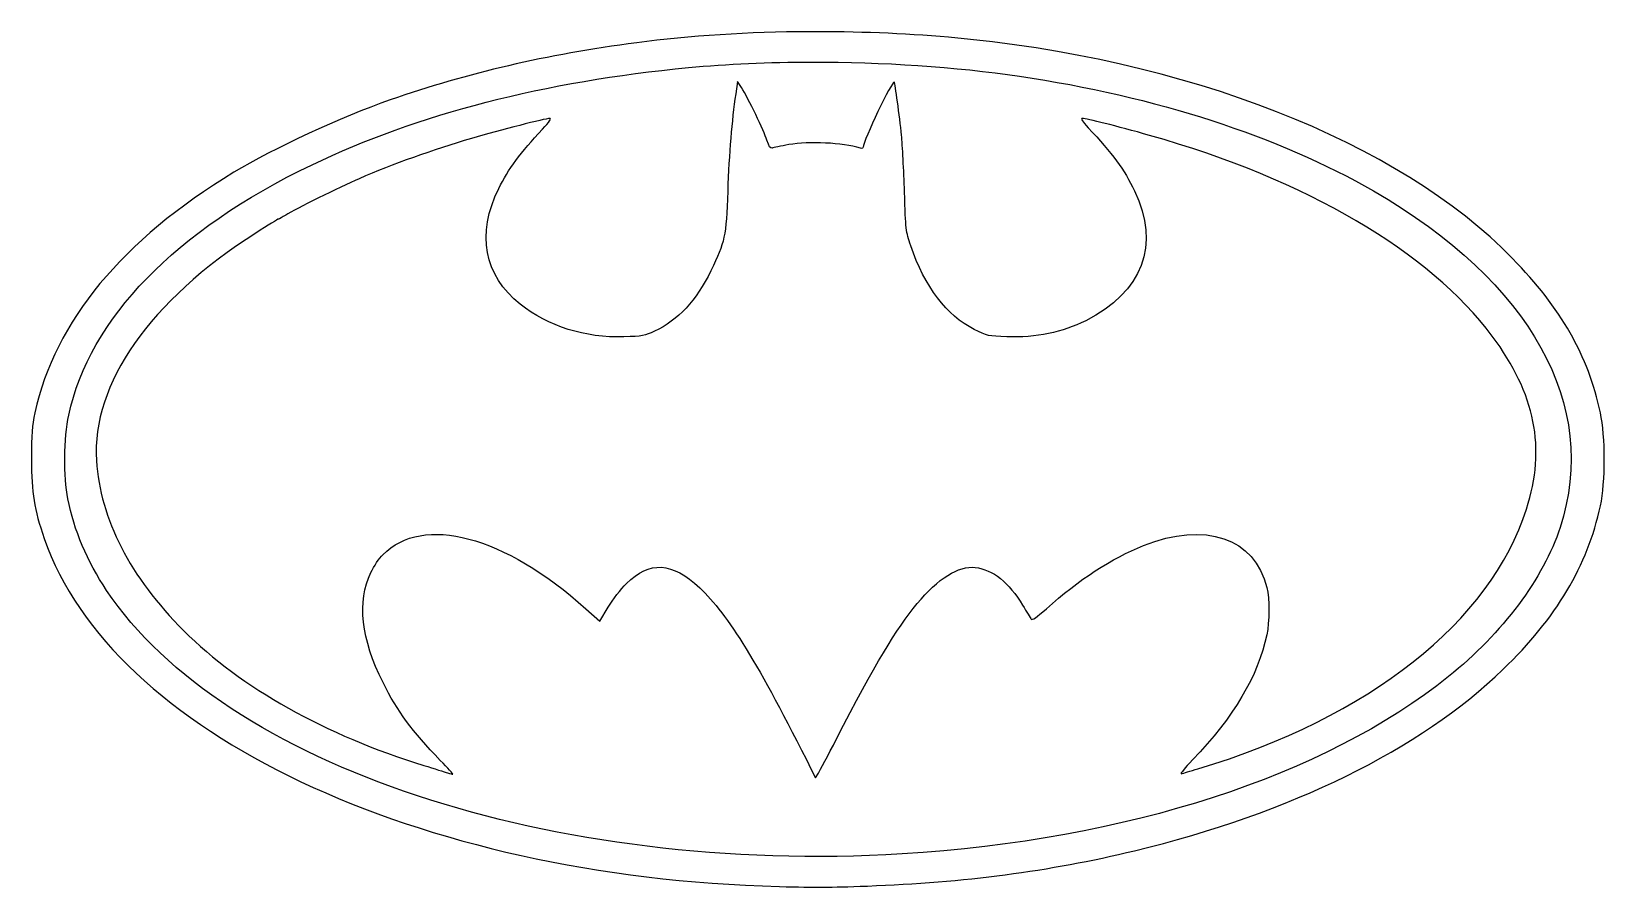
# Model space of a CAD drawing. Extents: x 5 to 284, y 10 to 162.
import ezdxf

# ---------------------------------------------------------------- set-up
doc = ezdxf.new("R2010")
doc.units = 0
doc.layers.get('0').update_dxf_attribs({"linetype": 'CONTINUOUS'})

msp = doc.modelspace()

# ---------------------------------------------------------------- linework, layer by layer
at = {"color": 7}
for points in [[(142.797279, 161.677504), (142.797279, 161.677504)], [(143.226124, 156.314731), (143.226124, 156.314731)], [(130.155157, 152.892787), (129.820568, 150.666979)], [(130.84142, 151.795868), (130.155157, 152.892787), (130.155157, 152.892787)], [(103.315381, 59.617791), (105.765535, 57.423953), (107.25161, 59.884028)], [(143.187539, 31.212014), (143.950422, 29.693966), (144.438799, 30.506458)]]:
    msp.add_lwpolyline(points, dxfattribs=at)
for points in [[(142.797279, 161.677504), (132.146799, 161.625769), (121.652752, 160.969979), (112.29909, 159.727856)], [(167.469673, 160.694136), (159.459617, 161.392541), (151.080984, 161.717742), (142.797279, 161.677504)], [(112.29909, 159.727856), (96.163342, 157.585101), (82.525881, 154.420685), (68.691895, 149.609197)], [(267.252868, 121.585965), (247.143727, 142.229955), (209.350099, 157.042542), (167.469673, 160.694136)], [(121.467451, 155.329709), (128.314622, 155.978696), (135.70449, 156.303339), (143.226124, 156.314731)], [(143.226124, 156.314731), (155.762181, 156.333718), (168.664114, 155.481948), (180.028562, 153.808906)], [(54.863007, 138.150535), (73.535365, 147.108214), (96.081379, 152.92357), (121.467451, 155.329709)], [(180.028562, 153.808906), (204.018509, 150.277172), (225.877758, 143.191648), (242.654336, 133.50875)], [(129.820568, 150.666979), (129.104763, 145.906308), (128.635009, 140.250731), (128.394023, 133.483395)], [(135.344298, 142.479227), (134.839256, 144.081403), (132.027701, 149.898878), (130.84142, 151.795868)], [(157.880733, 152.759393), (157.518856, 153.131878), (152.370784, 142.388692), (152.370784, 141.261042)], [(159.145772, 143.361172), (158.816099, 146.683181), (158.01708, 152.619049), (157.880733, 152.759393)], [(68.691895, 149.609197), (59.957513, 146.571363), (48.007818, 141.044216), (41.034118, 136.816592)], [(96.889866, 146.324505), (96.158871, 146.324505), (88.09944, 144.262571), (83.074758, 142.790113)], [(95.607739, 144.41234), (96.909628, 145.796668), (97.263387, 146.324505), (96.889866, 146.324505)], [(191.139408, 146.324505), (190.820159, 146.324505), (191.162297, 145.798553), (192.194987, 144.701727)], [(203.055581, 143.338021), (197.191624, 144.99486), (191.88647, 146.324505), (191.139408, 146.324505)], [(83.074758, 142.790113), (76.248443, 140.789697), (69.114388, 138.24007), (63.188562, 135.682742)], [(87.881906, 133.94366), (89.559043, 137.337213), (91.765738, 140.327033), (95.607739, 144.41234)], [(136.23947, 141.101188), (135.940018, 140.986279), (135.69709, 141.360045), (135.344298, 142.479227)], [(151.876895, 141.073629), (148.655721, 142.049604), (142.836525, 142.341715), (139.218789, 141.708629)], [(159.677145, 133.342284), (159.554297, 137.145228), (159.315218, 141.653727), (159.145772, 143.361172)], [(192.194987, 144.701727), (196.460339, 140.171489), (198.585204, 137.267002), (200.361242, 133.54127)], [(263.681546, 107.824874), (252.545421, 122.76188), (230.803044, 135.498084), (203.055581, 143.338021)], [(139.218789, 141.708629), (137.806111, 141.461419), (136.465474, 141.187912), (136.23947, 141.101188)], [(152.370784, 141.261042), (152.370784, 141.071338), (152.154961, 140.98938), (151.876895, 141.073629)], [(41.034118, 136.816592), (21.258055, 124.827871), (9.349804, 110.441167), (5.837921, 94.295846)], [(11.802621, 93.831173), (15.504206, 110.977076), (30.594232, 126.508095), (54.863007, 138.150535)], [(63.188562, 135.682742), (59.717675, 134.184861), (51.848597, 130.286687), (50.21957, 129.258328)], [(91.706787, 113.469869), (85.28422, 118.56698), (83.912095, 125.911071), (87.881906, 133.94366)], [(128.394023, 133.483395), (128.105716, 125.38721), (127.932857, 124.56839), (125.415257, 119.372284)], [(160.782881, 123.828308), (159.925286, 126.353996), (159.894151, 126.624664), (159.677145, 133.342284)], [(200.361242, 133.54127), (204.933457, 123.949779), (201.810414, 115.621257), (191.740784, 110.55394)], [(242.654336, 133.50875), (270.601189, 117.378726), (282.698077, 95.574259), (275.676541, 73.986319)], [(48.940201, 128.544506), (48.858785, 128.544506), (47.046605, 127.430042), (44.913019, 126.067896)], [(50.21957, 129.258328), (49.5974, 128.865571), (49.021616, 128.544506), (48.940201, 128.544506)], [(44.913019, 126.067896), (26.120846, 114.070401), (15.875688, 99.441553), (16.717808, 85.808786)], [(172.008382, 109.027076), (167.141415, 111.438755), (163.245526, 116.575654), (160.782881, 123.828308)], [(282.810373, 94.295846), (280.642071, 104.364638), (275.865181, 112.744586), (267.252868, 121.585965)], [(125.415257, 119.372284), (122.86131, 114.101163), (119.661497, 110.677923), (115.436605, 108.697449)], [(110.037451, 107.709118), (103.178971, 107.493853), (96.652469, 109.544846), (91.706787, 113.469869)], [(115.436605, 108.697449), (113.72022, 107.892873), (113.272965, 107.81067), (110.037451, 107.709118)], [(177.809923, 107.709671), (174.500125, 107.827676), (174.367817, 107.857931), (172.008382, 109.027076)], [(191.740784, 110.55394), (187.65196, 108.496331), (182.908465, 107.527889), (177.809923, 107.709671)], [(269.743259, 77.254475), (273.19859, 88.093113), (271.316856, 97.583549), (263.681546, 107.824874)], [(5.837921, 94.295846), (5.315951, 91.896167), (5.21589, 90.563062), (5.221111, 86.070062)], [(11.632296, 79.079547), (10.881094, 82.840965), (10.963075, 89.942365), (11.802621, 93.831173)], [(282.816977, 77.843724), (283.710973, 81.953662), (283.707473, 90.129972), (282.810373, 94.295846)], [(5.221111, 86.070062), (5.228141, 80.005953), (5.662271, 77.296481), (7.467313, 72.058169)], [(16.717808, 85.808786), (17.351369, 75.5523), (22.679621, 65.17145), (32.155694, 55.731723)], [(18.507053, 62.858938), (15.081615, 67.987613), (12.74746, 73.495721), (11.632296, 79.079547)], [(67.372286, 69.17421), (74.513525, 76.37303), (88.865591, 72.556957), (103.315381, 59.617791)], [(211.584534, 31.304619), (241.924865, 40.367506), (263.390482, 57.327185), (269.743259, 77.254475)], [(265.572215, 48.880669), (275.046547, 58.024759), (280.497331, 67.179475), (282.816977, 77.843724)], [(201.955355, 70.795334), (212.837858, 75.149346), (221.658454, 72.142268), (223.789545, 63.351173)], [(275.676541, 73.986319), (272.748491, 64.983936), (265.516668, 55.322445), (255.94634, 47.627757)], [(7.467313, 72.058169), (19.287082, 37.75666), (73.424006, 12.132225), (137.554118, 10.484115)], [(184.783897, 59.62606), (190.515864, 64.758765), (196.34605, 68.551092), (201.955355, 70.795334)], [(65.272158, 66.032284), (65.790829, 67.11884), (66.735926, 68.532722), (67.372286, 69.17421)], [(110.475669, 64.082083), (114.540403, 68.146814), (118.606638, 67.90537), (123.448521, 63.311484)], [(161.919488, 60.528951), (165.57253, 64.95796), (169.269805, 67.257035), (172.196345, 66.919187)], [(172.196345, 66.919187), (175.303998, 66.560429), (178.190971, 64.258591), (180.574267, 60.240113)], [(67.419691, 46.558951), (63.534708, 54.289751), (62.808894, 60.872031), (65.272158, 66.032284)], [(107.25161, 59.884028), (108.068937, 61.237154), (109.519833, 63.126247), (110.475669, 64.082083)], [(159.285229, 16.239355), (97.588459, 12.530212), (39.209531, 31.862516), (18.507053, 62.858938)], [(123.448521, 63.311484), (128.529949, 58.490321), (133.720095, 50.050356), (143.187539, 31.212014)], [(223.789545, 63.351173), (224.259493, 61.412608), (224.255053, 57.260586), (223.780725, 55.025617)], [(147.653485, 36.589671), (154.558949, 49.940707), (158.132374, 55.937387), (161.919488, 60.528951)], [(180.574267, 60.240113), (181.262675, 59.079384), (181.942077, 57.974758), (182.084046, 57.785)], [(182.084046, 57.785), (182.271447, 57.534522), (183.011527, 58.038986), (184.783897, 59.62606)], [(32.155694, 55.731723), (42.27438, 45.651855), (57.263685, 37.240512), (74.618562, 31.903238)], [(223.780725, 55.025617), (222.223014, 47.685904), (217.972259, 40.522449), (210.653534, 32.904244)], [(255.94634, 47.627757), (234.071389, 30.039973), (198.907592, 18.621406), (159.285229, 16.239355)], [(200.348562, 16.810411), (228.036433, 23.466326), (250.87525, 34.695991), (265.572215, 48.880669)], [(77.551029, 32.800617), (72.531137, 37.985917), (70.002022, 41.420319), (67.419691, 46.558951)], [(144.438799, 30.506458), (144.707367, 30.953374), (146.154007, 33.690577), (147.653485, 36.589671)], [(74.618562, 31.903238), (76.481229, 31.3304), (78.37321, 30.742247), (78.823233, 30.596307)], [(79.791718, 30.331173), (79.874257, 30.331173), (78.865899, 31.442423), (77.551029, 32.800617)], [(210.653534, 32.904244), (209.254372, 31.44783), (208.363673, 30.334269), (208.674118, 30.429841)], [(208.674118, 30.429841), (208.984562, 30.525415), (210.294127, 30.919166), (211.584534, 31.304619)], [(78.823233, 30.596307), (79.273259, 30.450367), (79.709179, 30.331173), (79.791718, 30.331173)], [(153.106106, 10.575617), (170.283742, 11.204107), (185.237007, 13.177729), (200.348562, 16.810411)], [(137.554118, 10.484115), (144.321818, 10.31019), (146.136699, 10.320624), (153.106106, 10.575617)]]:
    msp.add_open_spline(points, degree=3, dxfattribs=at)

doc.saveas('drawing.dxf')
